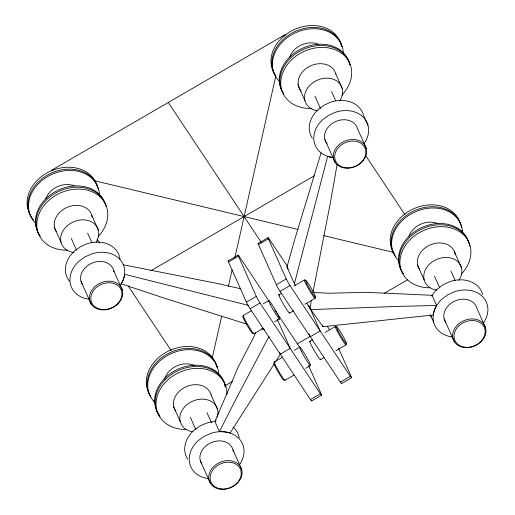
<?xml version="1.0" encoding="UTF-8"?>
<svg xmlns="http://www.w3.org/2000/svg" width="515" height="515" viewBox="0 0 515 515"><rect width="100%" height="100%" fill="white"/><g stroke="black" fill="none" stroke-linecap="round" stroke-linejoin="round"><path stroke-width="0.77" d="M337.068 164.684L330.16 203.895L312.927 292.52M309.805 308.594L311.401 300.367M212.109 358.562L221.662 316.197M228.383 286.392L232.098 269.918M234.93 257.365L275.789 76.156M284.814 36.147L285.168 34.576L51.371 170.401L52.936 170.774M295.642 285.69L294.4 283.701L327.669 156.264L329.735 156.933A26.516 24.263 -55.5 0 0 333.218 157.596M294.4 283.701L286.964 267.008L294.825 239.121L321.051 152.981M255.652 332.626L253.805 336.977L238.445 366.5L214.929 421.47L219.454 431.641L221.746 431.673A26.516 15.392 -9 0 1 228.094 432.484L230.096 432.999L274.263 363.822M219.454 431.641L234.743 401.397L269.049 336.314M314.33 292.533L329.085 293.241L366.133 292.32L432.091 295.307L436.623 305.472L435.613 307.429A26.516 16.448 -44.7 0 0 433.585 313.107L433.218 314.993L322.995 326.716L310.809 309.605L309.824 307.397M280.591 353.85L275.531 361.826M150.747 270.819L314.678 175.583M228.158 260.88L238.091 255.105M258.124 243.473L268.051 237.698M311.633 400.561A5.807 0.47 59.8 0 1 310.442 399.518L250.097 308.768A5.807 0.47 59.8 0 1 246.382 302.118L228.518 262L238.445 256.232A5.807 0.47 59.8 0 1 239.333 256.515L269.062 301.224M341.593 383.154A5.807 0.47 59.8 0 1 340.409 382.111L280.063 291.361A5.807 0.47 59.8 0 1 276.343 284.711L258.478 244.593L268.412 238.825A5.807 0.47 59.8 0 1 269.3 239.108L287.492 266.467M246.382 302.118L256.309 296.35L238.445 256.232M276.343 284.711L286.276 278.943L268.412 238.825M250.097 308.768L260.03 303L320.375 393.75A5.807 0.47 59.8 0 0 321.263 394.033L308.594 365.586M280.063 291.361L289.99 285.587L350.335 376.343A5.807 0.47 59.8 0 0 351.224 376.626L338.561 348.179M243.28 315.463L251.532 310.661M263.229 303.85L268.727 300.651M289.688 313.056L293.82 310.654M304.822 304.249L315.141 298.243M224.534 386.108L232.832 381.287M297.161 343.917L310.3 336.282M384.312 293.286L407.829 279.619M274.238 362.019L282.49 357.217M294.181 350.406L299.685 347.207M320.645 359.612L324.083 357.61M335.78 350.805L346.093 344.799M310.442 399.518L320.375 393.75M340.409 382.111L350.335 376.343M311.691 400.921L321.618 395.153M341.651 383.514L351.584 377.746M278.834 294.78L281.589 293.183M293.981 285.999L304.307 280.012M263.062 328.506L254.107 333.694A10.68 0.863 59.8 0 1 247.889 324.907A10.68 0.863 59.8 0 1 243.492 315.38M274.765 321.721L279.587 318.927M309.785 341.336L312.541 339.739M324.939 332.555L335.265 326.568M285.065 380.25L294.02 375.062M305.723 368.277L310.545 365.483M436.623 305.472L398.301 306.38L310.481 309.612L308.569 305.273M123.137 264.723L218.16 283.662L240.82 288.773M94.296 180.681L297.973 229.471M323.729 235.638L393.962 252.459M248.526 305.395L124.546 274.27L124.25 276.31A26.516 23.201 10.9 0 1 122.216 281.995L121.141 283.784L166.596 298.919L247.013 324.167M261.562 328.737L264.626 329.703M365.463 155.33L404.945 214.71M327.424 326.523L329.639 329.858M168.27 102.491L261.427 242.591M274.83 309.895L299.678 347.265M97.065 239.121L99.73 243.119M128.119 285.819L171.147 350.535M286.964 267.008L288.226 268.985M309.882 308.208L306.683 303.206M444.168 318.952L454.455 341.909M324.849 139.507L335.136 162.463M200.271 460.648L210.558 483.604M80.952 281.203L91.239 304.159M454.294 251.635L461.466 267.736M450.87 270.896L455.08 280.36M368 125.383L363.481 115.225A28.28 22.557 -24 0 0 330.875 102.118L324.147 105.157L318.257 109.444A28.28 22.557 -24 0 0 312.315 138.174M434.557 276.252L439.739 287.898M335.735 73.819L342.25 88.451M417.33 264.607L424.173 279.967M331.551 91.451L335.761 100.914M430.476 315.103L433.707 322.358M314.91 96.073L320.42 108.453M297.792 84.589L304.957 100.689M322.351 325.261L322.995 326.716M309.496 306.998L320.163 330.965L310.236 336.733L308.942 333.829M277.27 319.319L290.203 348.372L280.269 354.14L279.626 352.691M211.053 394.793L217.568 409.425M206.972 412.592L211.511 422.783M190.331 417.214L195.842 429.594M91.837 215.515L98.352 230.147M173.433 406.303L180.276 421.663M87.653 233.147L91.863 242.61M71.334 238.497L76.523 250.148M54.223 227.018L61.06 242.385M485.613 327.933A17.22 13.738 -24 0 0 458.073 324.411A17.22 13.738 -24 0 0 464.208 347.516A17.22 13.738 -24 0 0 485.613 327.933L476.884 308.221A17.265 13.776 -24 0 0 454.867 301.03A17.265 13.776 -24 0 0 445.642 322.236M366.294 148.487A17.22 13.738 -24 0 0 338.754 144.966A17.22 13.738 -24 0 0 344.889 168.07A17.22 13.738 -24 0 0 366.294 148.487L357.565 128.776A17.265 13.776 -24 0 0 334.737 121.971A17.265 13.776 -24 0 0 327.205 143.942M232.986 449.91L241.715 469.629A17.22 13.738 -24 0 1 220.311 489.211A17.22 13.738 -24 0 1 214.176 466.107A17.22 13.738 -24 0 1 241.715 469.629M113.667 270.465L122.396 290.183A17.22 13.738 -24 0 1 100.992 309.766A17.22 13.738 -24 0 1 94.857 286.662A17.22 13.738 -24 0 1 122.396 290.183M283.881 380.115A9.965 0.805 59.8 0 1 278.074 371.92A9.965 0.805 59.8 0 1 273.974 363.03M284.904 379.542A10.68 0.863 59.8 0 1 278.847 371.463A10.68 0.863 59.8 0 1 275.01 362.476M155.15 401.983A36.617 29.201 -24 0 1 153.47 400.329M151.075 397.297A36.617 29.201 -24 0 1 170.639 352.337A36.617 29.201 -24 0 1 217.317 367.581M150.232 395.391A36.617 29.201 -24 0 1 170.665 350.052A36.617 29.201 -24 0 1 216.815 367.169M193.099 431.808A19.679 15.701 -24 0 1 180.662 413.461A19.679 15.701 -24 0 1 204.21 399.228A19.679 15.701 -24 0 1 217.324 417.163M216.178 419.97A19.679 15.701 -24 0 1 215.399 421.334M185.966 429.465A36.617 29.201 -24 0 1 156.245 400.625A36.617 29.201 -24 0 1 193.891 368.515A36.617 29.201 -24 0 1 226.999 394.471M159.998 416.59A36.617 29.201 -24 0 1 178.673 370.382A36.617 29.201 -24 0 1 225.699 387.119M175.512 410.931A19.679 15.701 -24 0 1 186.031 386.765A19.679 15.701 -24 0 1 211.124 394.96M155.137 402.717A36.617 29.201 -24 0 1 171.205 353.612A36.617 29.201 -24 0 1 218.675 374.218M164.588 379.336A19.679 15.701 -24 0 1 194.876 365.747M159.438 415.322A36.617 29.201 -24 0 1 178.106 369.113A36.617 29.201 -24 0 1 225.132 385.851M201.745 463.925A17.265 13.776 -24 0 1 211.8 442.372A17.265 13.776 -24 0 1 233.269 451.34M239.681 464.517A28.28 22.557 -24 0 0 239.147 438.748A28.28 22.557 -24 0 0 210.809 433.353L204.082 436.392L198.191 440.679A28.28 22.557 -24 0 0 208.266 478.609M232.98 427.012A28.28 22.557 -24 0 1 239.211 437.744M187.73 459.251A28.28 22.557 -24 0 1 193.666 430.521L199.562 426.233L206.283 423.195A28.28 22.557 -24 0 1 215.791 421.508M320.491 358.904A10.706 0.863 59.8 0 1 314.408 350.805A10.706 0.863 59.8 0 1 310.564 341.793M345.938 344.091A10.68 0.863 59.8 0 1 339.874 336.012A10.68 0.863 59.8 0 1 336.044 327.019M395.861 256.85A36.617 29.201 -24 0 1 414.536 210.648A36.617 29.201 -24 0 1 461.562 227.379M461.968 230.469A36.617 29.201 -24 0 1 462.026 232.04M394.13 253.695A36.617 29.201 -24 0 1 413.687 208.742A36.617 29.201 -24 0 1 460.371 223.986M437.003 290.112A19.679 15.701 -24 0 1 425.223 270.124A19.679 15.701 -24 0 1 451.7 258.24A19.679 15.701 -24 0 1 458.865 280.302M429.864 287.769A36.617 29.201 -24 0 1 402.112 251.584A36.617 29.201 -24 0 1 453.96 228.866A36.617 29.201 -24 0 1 461.472 273.922M403.007 273.645A36.617 29.201 -24 0 1 423.884 228.126A36.617 29.201 -24 0 1 469.731 246.183M419.41 269.236A19.679 15.701 -24 0 1 430.714 244.734A19.679 15.701 -24 0 1 455.305 254.61M398.475 260.474A36.617 29.201 -24 0 1 415.985 211.53A36.617 29.201 -24 0 1 462.592 233.314M408.923 236.218A19.679 15.701 -24 0 1 437.415 223.439M403.335 273.626A36.617 29.201 -24 0 1 421.141 227.817A36.617 29.201 -24 0 1 468.682 242.662M483.553 322.841A28.28 22.557 -24 0 0 483.025 297.065A28.28 22.557 -24 0 0 454.681 291.67L447.96 294.709L442.063 298.996A28.28 22.557 -24 0 0 452.138 336.926M431.602 317.568A28.28 22.557 -24 0 1 430.173 314.987M431.718 296.061A28.28 22.557 -24 0 1 437.544 288.838L443.434 284.55L450.155 281.512A28.28 22.557 -24 0 1 482.767 294.619M228.518 262A5.807 0.47 59.8 0 1 228.351 260.938M260.03 303A5.807 0.47 59.8 0 1 256.309 296.35M252.923 333.565A9.965 0.805 59.8 0 1 246.473 324.238A9.965 0.805 59.8 0 1 243.544 316.976M31.016 216.113A36.617 29.201 -24 0 1 50.579 171.154A36.617 29.201 -24 0 1 97.258 186.398M33.733 220.465A36.617 29.201 -24 0 1 50.554 173.458A36.617 29.201 -24 0 1 98.455 189.79M73.89 252.524A19.679 15.701 -24 0 1 62.006 232.767A19.679 15.701 -24 0 1 88.104 220.517A19.679 15.701 -24 0 1 96.189 242.056M67.523 250.168A36.617 29.201 -24 0 1 38.825 214.433A36.617 29.201 -24 0 1 90.634 191.2A36.617 29.201 -24 0 1 98.365 236.334M39.9 236.057A36.617 29.201 -24 0 1 59.463 191.104A36.617 29.201 -24 0 1 106.142 206.348M56.302 231.647A19.679 15.701 -24 0 1 67.607 207.146A19.679 15.701 -24 0 1 92.191 217.021M35.368 222.886A36.617 29.201 -24 0 1 52.871 173.941A36.617 29.201 -24 0 1 99.479 195.726M45.816 198.629A19.679 15.701 -24 0 1 74.308 185.851M40.221 236.037A36.617 29.201 -24 0 1 58.028 190.228A36.617 29.201 -24 0 1 105.575 205.073M82.426 284.48A17.265 13.776 -24 0 1 92.481 262.927A17.265 13.776 -24 0 1 113.95 271.894M120.394 285.123A28.28 22.557 -24 0 0 119.86 259.354A28.28 22.557 -24 0 0 91.522 253.953L84.795 256.991L78.904 261.285A28.28 22.557 -24 0 0 88.979 299.215M120.046 259.09A28.28 22.557 -24 0 0 86.996 243.795L80.276 246.833L74.385 251.127A28.28 22.557 -24 0 0 69.313 281.055M289.99 285.587A5.807 0.47 59.8 0 1 286.276 278.943M258.478 244.593A5.807 0.47 59.8 0 1 258.742 244.013M314.98 297.535A10.68 0.863 59.8 0 1 308.916 289.456A10.68 0.863 59.8 0 1 305.086 280.463M289.533 312.348A10.706 0.863 59.8 0 1 283.45 304.249A10.706 0.863 59.8 0 1 279.613 295.237M275.802 75.66A36.617 29.201 -24 0 1 294.477 29.458A36.617 29.201 -24 0 1 341.503 46.196M275.763 76.323A36.617 29.201 -24 0 1 295.327 31.364A36.617 29.201 -24 0 1 342.005 46.608M317.787 110.828A19.679 15.701 -24 0 1 306.013 90.84A19.679 15.701 -24 0 1 332.49 78.962A19.679 15.701 -24 0 1 339.655 101.017M311.421 108.472A36.617 29.201 -24 0 1 282.812 72.525A36.617 29.201 -24 0 1 334.969 49.672A36.617 29.201 -24 0 1 341.728 95.198M283.797 94.367A36.617 29.201 -24 0 1 303.361 49.408A36.617 29.201 -24 0 1 350.039 64.652M301.024 91.058A19.679 15.701 -24 0 1 309.94 66.152A19.679 15.701 -24 0 1 335.812 73.98M279.825 81.743A36.617 29.201 -24 0 1 295.893 32.632A36.617 29.201 -24 0 1 343.363 53.245M289.713 56.933A19.679 15.701 -24 0 1 318.206 44.155M283.231 93.093A36.617 29.201 -24 0 1 303.67 47.753A36.617 29.201 -24 0 1 349.82 64.871M364.266 143.44A28.28 22.557 -24 0 0 363.738 117.671A28.28 22.557 -24 0 0 335.394 112.276L328.673 115.315L322.776 119.602A28.28 22.557 -24 0 0 332.851 157.532M301.204 350.966A10.706 0.863 59.8 0 0 310.333 365.566A10.706 0.863 59.8 0 0 303.805 352.492A10.706 0.863 59.8 0 0 301.204 350.966M220.935 488.89A16.068 12.817 -24 0 0 240.904 470.62A16.068 12.817 -24 0 0 215.206 467.337A16.068 12.817 -24 0 0 220.935 488.89M337.859 330.199A9.965 0.805 59.8 0 0 346.357 343.788A9.965 0.805 59.8 0 0 340.286 331.621A9.965 0.805 59.8 0 0 337.859 330.199M464.833 347.194A16.068 12.817 -24 0 0 484.802 328.924A16.068 12.817 -24 0 0 459.103 325.641A16.068 12.817 -24 0 0 464.833 347.194M270.246 304.41A10.706 0.863 59.8 0 0 279.375 319.017A10.706 0.863 59.8 0 0 272.853 305.942A10.706 0.863 59.8 0 0 270.246 304.41M101.616 309.444A16.068 12.817 -24 0 0 121.585 291.175A16.068 12.817 -24 0 0 95.887 287.891A16.068 12.817 -24 0 0 101.616 309.444M306.908 283.643A9.965 0.805 59.8 0 0 315.399 297.232A9.965 0.805 59.8 0 0 309.328 285.065A9.965 0.805 59.8 0 0 306.908 283.643M345.514 167.748A16.068 12.817 -24 0 0 365.483 149.479A16.068 12.817 -24 0 0 339.784 146.196A16.068 12.817 -24 0 0 345.514 167.748"/></g></svg>
